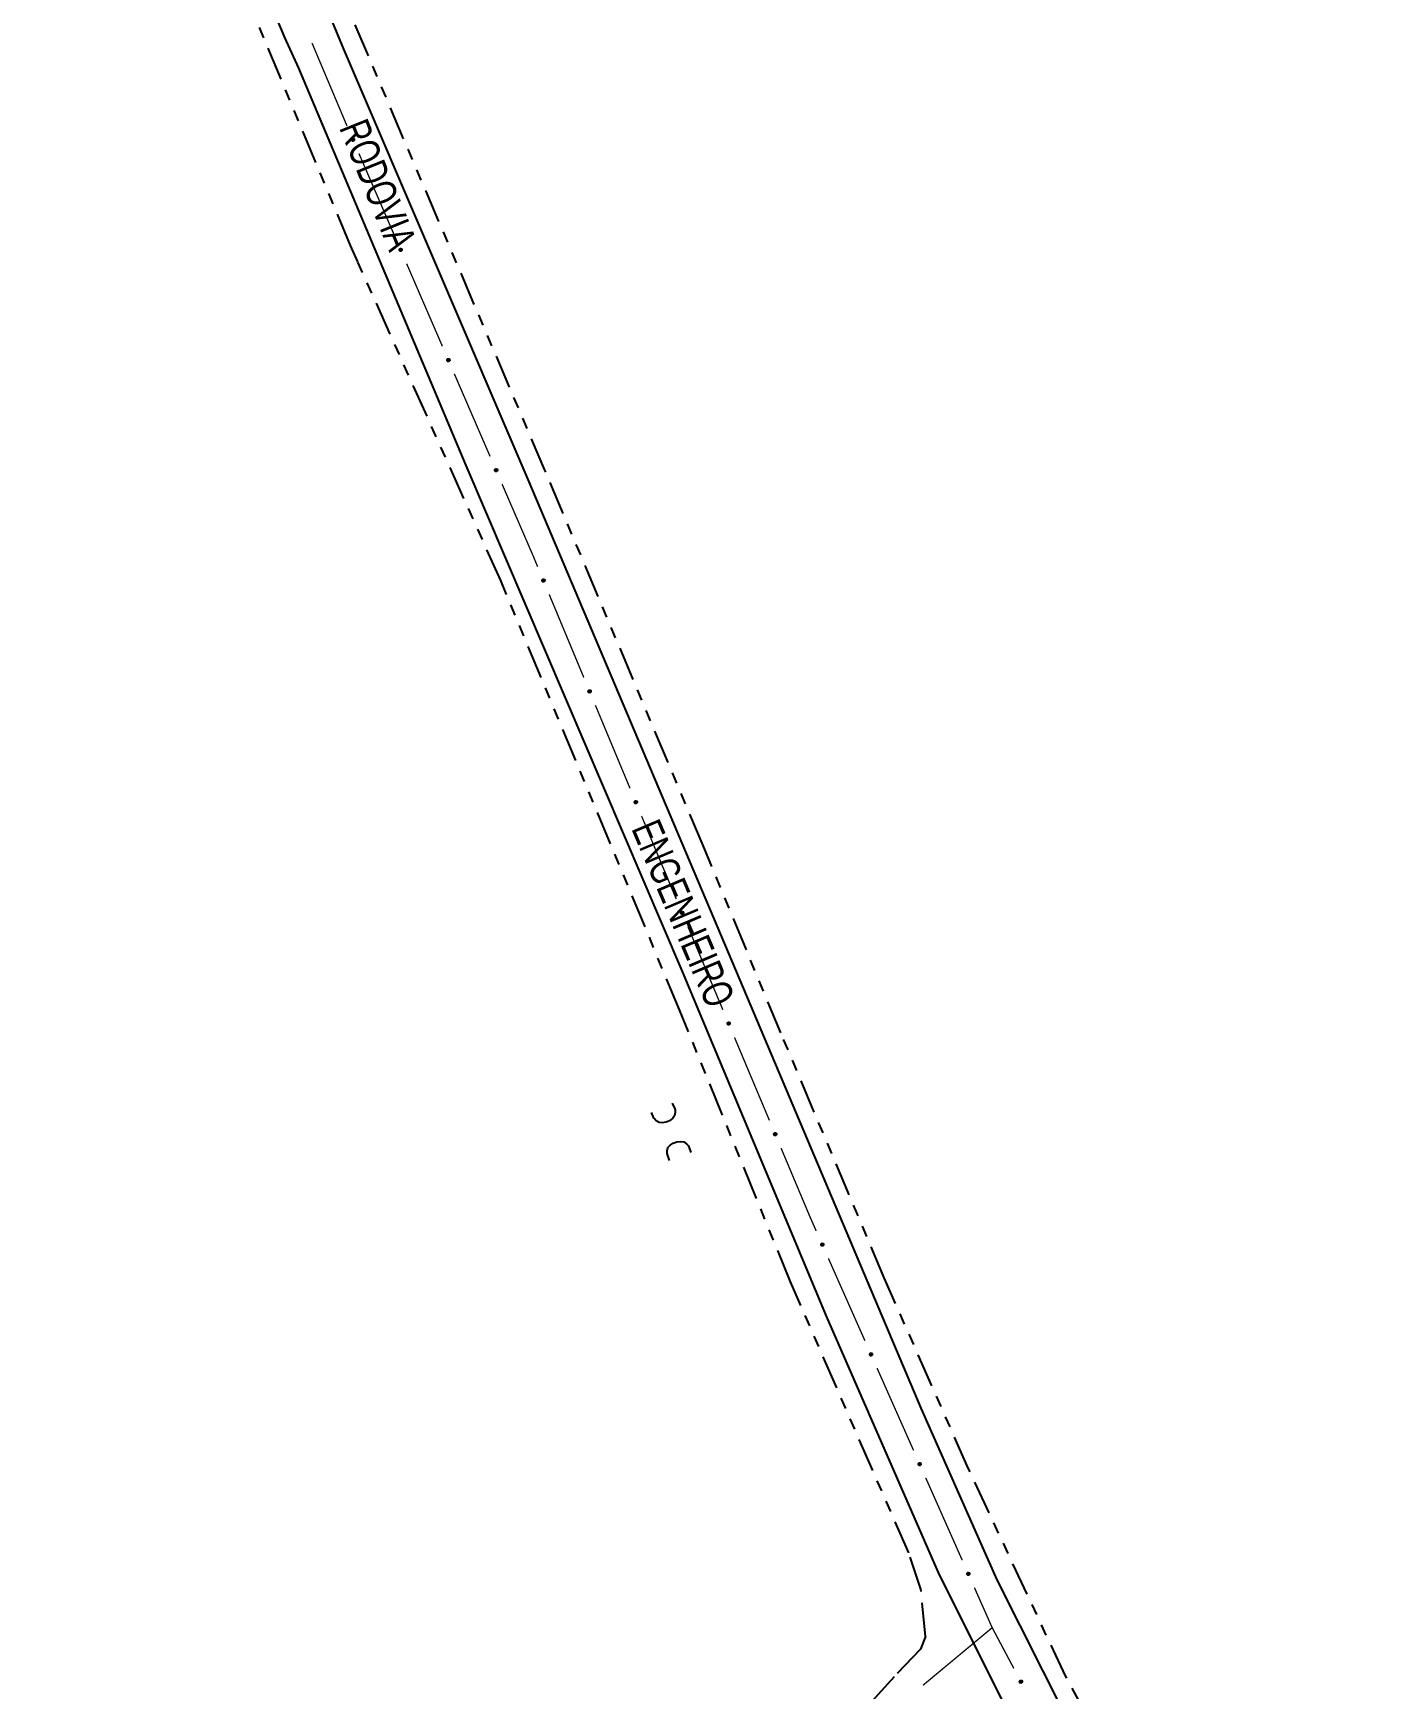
# Model space of a CAD drawing. Extents: x 208948 to 212966, y 4875285 to 4878160.
# Drawn here: x 211101.9 to 211282, y 4877614.4 to 4877835.1 of the extents above; entities that cross this region are included whole.
import ezdxf

# ---------------------------------------------------------------- set-up
doc = ezdxf.new("R2010")
doc.units = 0
doc.header["$LTSCALE"] = 1.5
doc.header["$MEASUREMENT"] = 0
doc.linetypes.add('TRACO_25', pattern=[8, 3, -1, 1, -1, 1, -1])
for name, color, linetype in [('SV-EIXO-ROD-ESTR', 7, 'CONTINUOUS'), ('SV-EIXO-RUA-N-PAV', 6, 'CONTINUOUS'), ('SV-FX-DOM-EST', 20, 'CONTINUOUS'), ('SV-PONTE-BUEIRO', 251, 'CONTINUOUS'), ('SV-ROD-ESTADUAIS', 20, 'CONTINUOUS'), ('SV-RUA-NAO-PAV', 7, 'CONTINUOUS'), ('SV-TXT-ROD-EST', 7, 'CONTINUOUS')]:
    doc.layers.add(name, color=color, linetype=linetype)
doc.styles.add('ARIAL', font='ARIAL.SHX')

# ---------------------------------------------------------------- blocks, each defined once
blk = doc.blocks.new('COD119', base_point=(211115.964101, 4877921.891517))
at = {"layer": 'SV-PONTE-BUEIRO'}
blk.add_lwpolyline([(211114.454101, 4877919.891517), (211114.454101, 4877920.72485), (211114.454101, 4877920.84985), (211114.579934, 4877921.183184), (211114.831601, 4877921.558184), (211115.209101, 4877921.766517), (211115.712434, 4877921.891517), (211116.215768, 4877921.891517), (211116.719101, 4877921.766517), (211117.096601, 4877921.558184), (211117.348268, 4877921.183184), (211117.474101, 4877920.84985), (211117.474101, 4877920.72485), (211117.474101, 4877919.891517)], dxfattribs=at)

msp = doc.modelspace()

# ---------------------------------------------------------------- linework, layer by layer
at = {"layer": 'SV-EIXO-ROD-ESTR', "const_width": 0.18}
for points in [[(211139.106803, 4877833.741682), (211143.3832, 4877823.606968)], [(211143.3832, 4877823.606968), (211143.749442, 4877822.739004)], [(211143.749442, 4877822.739004), (211143.772457, 4877822.685841)], [(211145.361548, 4877819.015039), (211150.128824, 4877808.002633)], [(211151.717915, 4877804.331831), (211156.485191, 4877793.319425)], [(211158.074283, 4877789.648623), (211162.841558, 4877778.636217)], [(211164.43065, 4877774.965415), (211168.403379, 4877765.78841)], [(211168.403379, 4877765.78841), (211168.486398, 4877765.596636)], [(211168.486398, 4877765.596636), (211169.175485, 4877763.943476)], [(211170.714459, 4877760.251382), (211175.331383, 4877749.1751)], [(211176.870357, 4877745.483006), (211181.487281, 4877734.406725)], [(211183.026256, 4877730.714631), (211185.719461, 4877724.253466)], [(211185.719461, 4877724.253466), (211186.049637, 4877723.461354)], [(211186.049637, 4877723.461354), (211187.655686, 4877719.643586)], [(211189.206738, 4877715.95655), (211193.859896, 4877704.895441)], [(211195.410949, 4877701.208405), (211200.064107, 4877690.147297)], [(211201.61516, 4877686.460261), (211205.492791, 4877677.24267)], [(211205.492791, 4877677.24267), (211205.509376, 4877677.203246)], [(211205.509376, 4877677.203246), (211206.30278, 4877675.41404)], [(211207.924263, 4877671.757431), (211212.788711, 4877660.787602)], [(211214.410194, 4877657.130993), (211219.274643, 4877646.161164)], [(211220.896126, 4877642.504554), (211225.760575, 4877631.534726)], [(211227.382058, 4877627.878116), (211229.408912, 4877623.307355)], [(211229.408912, 4877623.307355), (211229.751593, 4877622.534573)], [(211229.751593, 4877622.534573), (211232.642949, 4877617.101366)]]:
    msp.add_lwpolyline(points, dxfattribs=at)
at = {"layer": 'SV-EIXO-ROD-ESTR'}
for points in [[(211144.610943, 4877821.026028), (211144.65667, 4877821.008676), (211144.692422, 4877820.984412), (211144.716416, 4877820.955593), (211144.730978, 4877820.924597), (211144.742304, 4877820.891209), (211144.746297, 4877820.855027), (211144.741833, 4877820.813888), (211144.724748, 4877820.767896), (211144.697485, 4877820.732905), (211144.670489, 4877820.70787), (211144.639043, 4877820.690824), (211144.606424, 4877820.680365), (211144.568703, 4877820.67746), (211144.527057, 4877820.682391), (211144.481226, 4877820.70069), (211144.446339, 4877820.724717), (211144.423863, 4877820.753203), (211144.406926, 4877820.784925), (211144.395772, 4877820.81915), (211144.392057, 4877820.854689), (211144.397097, 4877820.896612), (211144.415757, 4877820.941608), (211144.439325, 4877820.976677), (211144.467487, 4877820.999547), (211144.499093, 4877821.015518), (211144.532443, 4877821.027286), (211144.568647, 4877821.032813), (211144.610943, 4877821.026028)], [(211150.96731, 4877806.34282), (211151.013037, 4877806.325468), (211151.048789, 4877806.301204), (211151.072783, 4877806.272385), (211151.087345, 4877806.241389), (211151.098671, 4877806.208001), (211151.102664, 4877806.171819), (211151.0982, 4877806.13068), (211151.081115, 4877806.084688), (211151.053852, 4877806.049697), (211151.026856, 4877806.024662), (211150.99541, 4877806.007616), (211150.962791, 4877805.997157), (211150.92507, 4877805.994252), (211150.883424, 4877805.999183), (211150.837593, 4877806.017482), (211150.802706, 4877806.041509), (211150.78023, 4877806.069995), (211150.763293, 4877806.101717), (211150.752139, 4877806.135942), (211150.748424, 4877806.171481), (211150.753464, 4877806.213404), (211150.772124, 4877806.2584), (211150.795692, 4877806.293469), (211150.823854, 4877806.316339), (211150.85546, 4877806.33231), (211150.88881, 4877806.344078), (211150.925014, 4877806.349605), (211150.96731, 4877806.34282)], [(211157.323677, 4877791.659612), (211157.369404, 4877791.64226), (211157.405156, 4877791.617996), (211157.42915, 4877791.589177), (211157.443712, 4877791.558181), (211157.455038, 4877791.524793), (211157.459031, 4877791.488611), (211157.454567, 4877791.447472), (211157.437482, 4877791.40148), (211157.410219, 4877791.366489), (211157.383224, 4877791.341454), (211157.351777, 4877791.324408), (211157.319158, 4877791.313949), (211157.281437, 4877791.311044), (211157.239791, 4877791.315975), (211157.19396, 4877791.334274), (211157.159073, 4877791.358301), (211157.136597, 4877791.386787), (211157.11966, 4877791.418509), (211157.108506, 4877791.452734), (211157.104791, 4877791.488273), (211157.109831, 4877791.530196), (211157.128491, 4877791.575192), (211157.152059, 4877791.610261), (211157.180221, 4877791.633131), (211157.211827, 4877791.649102), (211157.245177, 4877791.66087), (211157.281381, 4877791.666397), (211157.323677, 4877791.659612)], [(211163.680044, 4877776.976404), (211163.725771, 4877776.959052), (211163.761523, 4877776.934788), (211163.785517, 4877776.905969), (211163.800079, 4877776.874973), (211163.811405, 4877776.841585), (211163.815398, 4877776.805403), (211163.810934, 4877776.764264), (211163.79385, 4877776.718272), (211163.766587, 4877776.683281), (211163.739591, 4877776.658246), (211163.708144, 4877776.6412), (211163.675525, 4877776.630741), (211163.637805, 4877776.627836), (211163.596158, 4877776.632767), (211163.550327, 4877776.651066), (211163.51544, 4877776.675093), (211163.492964, 4877776.703579), (211163.476028, 4877776.735301), (211163.464873, 4877776.769526), (211163.461158, 4877776.805065), (211163.466198, 4877776.846988), (211163.484858, 4877776.891984), (211163.508426, 4877776.927053), (211163.536588, 4877776.949923), (211163.568194, 4877776.965894), (211163.601544, 4877776.977661), (211163.637748, 4877776.983189), (211163.680044, 4877776.976404)], [(211169.991299, 4877762.272402), (211170.036785, 4877762.254429), (211170.072203, 4877762.229681), (211170.095803, 4877762.200537), (211170.109942, 4877762.169346), (211170.120812, 4877762.135807), (211170.124312, 4877762.099574), (211170.119288, 4877762.0585), (211170.101579, 4877762.012744), (211170.073843, 4877761.978128), (211170.046508, 4877761.953463), (211170.014833, 4877761.936847), (211169.982074, 4877761.926832), (211169.944318, 4877761.924442), (211169.902742, 4877761.929939), (211169.857164, 4877761.94886), (211169.822608, 4877761.97336), (211169.800522, 4877762.002149), (211169.784019, 4877762.034099), (211169.773331, 4877762.068473), (211169.770101, 4877762.104059), (211169.775711, 4877762.145909), (211169.794982, 4877762.190647), (211169.819024, 4877762.225392), (211169.847495, 4877762.247877), (211169.879316, 4877762.263416), (211169.912823, 4877762.274728), (211169.949098, 4877762.279762), (211169.991299, 4877762.272402)], [(211176.147197, 4877747.504026), (211176.192683, 4877747.486054), (211176.228101, 4877747.461305), (211176.251701, 4877747.432162), (211176.26584, 4877747.400971), (211176.276711, 4877747.367431), (211176.28021, 4877747.331199), (211176.275187, 4877747.290124), (211176.257478, 4877747.244369), (211176.229741, 4877747.209753), (211176.202407, 4877747.185087), (211176.170731, 4877747.168471), (211176.137973, 4877747.158457), (211176.100216, 4877747.156066), (211176.058641, 4877747.161563), (211176.013063, 4877747.180484), (211175.978506, 4877747.204985), (211175.95642, 4877747.233773), (211175.939917, 4877747.265723), (211175.929229, 4877747.300097), (211175.925999, 4877747.335683), (211175.931609, 4877747.377533), (211175.95088, 4877747.422271), (211175.974923, 4877747.457016), (211176.003393, 4877747.479501), (211176.035214, 4877747.49504), (211176.068721, 4877747.506352), (211176.104997, 4877747.511387), (211176.147197, 4877747.504026)], [(211182.303095, 4877732.735651), (211182.348582, 4877732.717678), (211182.384, 4877732.69293), (211182.407599, 4877732.663786), (211182.421738, 4877732.632595), (211182.432609, 4877732.599056), (211182.436108, 4877732.562823), (211182.431085, 4877732.521749), (211182.413376, 4877732.475993), (211182.385639, 4877732.441377), (211182.358305, 4877732.416712), (211182.326629, 4877732.400096), (211182.293871, 4877732.390081), (211182.256114, 4877732.38769), (211182.214539, 4877732.393188), (211182.168961, 4877732.412108), (211182.134404, 4877732.436609), (211182.112318, 4877732.465397), (211182.095815, 4877732.497347), (211182.085127, 4877732.531721), (211182.081897, 4877732.567308), (211182.087507, 4877732.609158), (211182.106778, 4877732.653896), (211182.130821, 4877732.688641), (211182.159292, 4877732.711126), (211182.191113, 4877732.726665), (211182.224619, 4877732.737977), (211182.260895, 4877732.743011), (211182.303095, 4877732.735651)], [(211188.476966, 4877717.975192), (211188.522511, 4877717.957368), (211188.55801, 4877717.932736), (211188.581704, 4877717.90367), (211188.595945, 4877717.872525), (211188.606926, 4877717.839022), (211188.610544, 4877717.802801), (211188.605655, 4877717.76171), (211188.588096, 4877717.715897), (211188.560473, 4877717.68119), (211188.533219, 4877717.656435), (211188.501598, 4877717.639716), (211188.468873, 4877717.629594), (211188.431124, 4877717.62708), (211188.389531, 4877717.632441), (211188.343891, 4877717.651212), (211188.309255, 4877717.675599), (211188.287074, 4877717.704315), (211188.270467, 4877717.736211), (211188.259667, 4877717.77055), (211188.25632, 4877717.806126), (211188.261793, 4877717.847994), (211188.280917, 4877717.892795), (211188.304846, 4877717.927618), (211188.333243, 4877717.950196), (211188.365013, 4877717.965839), (211188.398483, 4877717.977261), (211188.434742, 4877717.982414), (211188.476966, 4877717.975192)], [(211194.681176, 4877703.227047), (211194.726721, 4877703.209223), (211194.76222, 4877703.184591), (211194.785915, 4877703.155525), (211194.800156, 4877703.12438), (211194.811136, 4877703.090877), (211194.814755, 4877703.054656), (211194.809866, 4877703.013565), (211194.792306, 4877702.967752), (211194.764683, 4877702.933045), (211194.73743, 4877702.90829), (211194.705809, 4877702.891571), (211194.673083, 4877702.881449), (211194.635335, 4877702.878935), (211194.593742, 4877702.884296), (211194.548102, 4877702.903067), (211194.513465, 4877702.927455), (211194.491285, 4877702.956171), (211194.474678, 4877702.988067), (211194.463877, 4877703.022405), (211194.46053, 4877703.057981), (211194.466004, 4877703.099849), (211194.485128, 4877703.14465), (211194.509057, 4877703.179473), (211194.537454, 4877703.202051), (211194.569224, 4877703.217694), (211194.602693, 4877703.229116), (211194.638952, 4877703.234269), (211194.681176, 4877703.227047)], [(211200.885387, 4877688.478903), (211200.930932, 4877688.461079), (211200.966431, 4877688.436447), (211200.990125, 4877688.40738), (211201.004366, 4877688.376236), (211201.015347, 4877688.342732), (211201.018965, 4877688.306511), (211201.014076, 4877688.265421), (211200.996517, 4877688.219607), (211200.968894, 4877688.1849), (211200.94164, 4877688.160146), (211200.91002, 4877688.143426), (211200.877294, 4877688.133305), (211200.839545, 4877688.13079), (211200.797952, 4877688.136151), (211200.752313, 4877688.154923), (211200.717676, 4877688.17931), (211200.695496, 4877688.208026), (211200.678888, 4877688.239922), (211200.668088, 4877688.274261), (211200.664741, 4877688.309836), (211200.670214, 4877688.351705), (211200.689339, 4877688.396505), (211200.713267, 4877688.431329), (211200.741664, 4877688.453907), (211200.773434, 4877688.46955), (211200.806904, 4877688.480972), (211200.843163, 4877688.486125), (211200.885387, 4877688.478903)], [(211207.155908, 4877673.761705), (211207.201786, 4877673.744757), (211207.237751, 4877673.720811), (211207.261999, 4877673.692204), (211207.276834, 4877673.661339), (211207.288455, 4877673.628052), (211207.292768, 4877673.591907), (211207.288668, 4877673.55073), (211207.27199, 4877673.504588), (211207.245038, 4877673.469358), (211207.218264, 4877673.444085), (211207.18697, 4877673.426762), (211207.154444, 4877673.416015), (211207.116751, 4877673.412777), (211207.075063, 4877673.41734), (211207.029071, 4877673.435232), (211206.993974, 4877673.458951), (211206.971246, 4877673.487236), (211206.95403, 4877673.518807), (211206.942573, 4877673.552933), (211206.938545, 4877673.588438), (211206.943214, 4877673.630403), (211206.961476, 4877673.675562), (211206.984732, 4877673.710838), (211207.012691, 4877673.733957), (211207.044155, 4877673.750206), (211207.077399, 4877673.762268), (211207.113553, 4877673.768116), (211207.155908, 4877673.761705)], [(211213.641839, 4877659.135267), (211213.687718, 4877659.118319), (211213.723683, 4877659.094373), (211213.74793, 4877659.065766), (211213.762766, 4877659.034901), (211213.774387, 4877659.001614), (211213.778699, 4877658.965469), (211213.774599, 4877658.924292), (211213.757922, 4877658.87815), (211213.73097, 4877658.84292), (211213.704196, 4877658.817647), (211213.672902, 4877658.800324), (211213.640376, 4877658.789577), (211213.602683, 4877658.786339), (211213.560994, 4877658.790902), (211213.515003, 4877658.808794), (211213.479905, 4877658.832513), (211213.457178, 4877658.860798), (211213.439962, 4877658.892369), (211213.428505, 4877658.926495), (211213.424477, 4877658.962), (211213.429146, 4877659.003965), (211213.447407, 4877659.049124), (211213.470664, 4877659.0844), (211213.498623, 4877659.107519), (211213.530087, 4877659.123768), (211213.563331, 4877659.13583), (211213.599484, 4877659.141678), (211213.641839, 4877659.135267)], [(211220.127771, 4877644.508829), (211220.17365, 4877644.491881), (211220.209614, 4877644.467935), (211220.233862, 4877644.439328), (211220.248698, 4877644.408463), (211220.260319, 4877644.375176), (211220.264631, 4877644.339031), (211220.260531, 4877644.297854), (211220.243854, 4877644.251712), (211220.216901, 4877644.216482), (211220.190128, 4877644.191209), (211220.158833, 4877644.173886), (211220.126308, 4877644.163139), (211220.088615, 4877644.159901), (211220.046926, 4877644.164464), (211220.000935, 4877644.182356), (211219.965837, 4877644.206075), (211219.94311, 4877644.23436), (211219.925894, 4877644.265931), (211219.914437, 4877644.300057), (211219.910408, 4877644.335562), (211219.915078, 4877644.377527), (211219.933339, 4877644.422686), (211219.956596, 4877644.457962), (211219.984554, 4877644.481081), (211220.016018, 4877644.49733), (211220.049263, 4877644.509392), (211220.085416, 4877644.515239), (211220.127771, 4877644.508829)], [(211226.613703, 4877629.882391), (211226.659581, 4877629.865443), (211226.695546, 4877629.841497), (211226.719794, 4877629.81289), (211226.73463, 4877629.782025), (211226.746251, 4877629.748738), (211226.750563, 4877629.712593), (211226.746463, 4877629.671416), (211226.729786, 4877629.625274), (211226.702833, 4877629.590044), (211226.67606, 4877629.564771), (211226.644765, 4877629.547448), (211226.61224, 4877629.536701), (211226.574546, 4877629.533463), (211226.532858, 4877629.538025), (211226.486867, 4877629.555918), (211226.451769, 4877629.579637), (211226.429042, 4877629.607922), (211226.411826, 4877629.639493), (211226.400369, 4877629.673619), (211226.39634, 4877629.709123), (211226.401009, 4877629.751089), (211226.419271, 4877629.796248), (211226.442528, 4877629.831524), (211226.470486, 4877629.854643), (211226.50195, 4877629.870892), (211226.535195, 4877629.882954), (211226.571348, 4877629.888801), (211226.613703, 4877629.882391)], [(211233.612195, 4877615.514356), (211233.659169, 4877615.500737), (211233.696757, 4877615.479427), (211233.72299, 4877615.45263), (211233.739998, 4877615.422906), (211233.753973, 4877615.390537), (211233.760862, 4877615.354793), (211233.759721, 4877615.313428), (211233.74639, 4877615.266211), (211233.722029, 4877615.229142), (211233.697134, 4877615.202017), (211233.66716, 4877615.182497), (211233.635488, 4877615.169449), (211233.598123, 4877615.16352), (211233.556215, 4877615.165086), (211233.50906, 4877615.17964), (211233.472354, 4877615.200784), (211233.44766, 4877615.22737), (211233.428228, 4877615.257628), (211233.414357, 4877615.290845), (211233.407797, 4877615.32597), (211233.409449, 4877615.368162), (211233.42443, 4877615.414513), (211233.445101, 4877615.451364), (211233.471333, 4877615.476425), (211233.501553, 4877615.494886), (211233.533848, 4877615.509297), (211233.56949, 4877615.517718), (211233.612195, 4877615.514356)]]:
    msp.add_lwpolyline(points, close=True, dxfattribs=at)
for points in [[(211144.392057, 4877820.854689), (211144.481226, 4877820.70069)], [(211144.395772, 4877820.81915), (211144.446339, 4877820.724717)], [(211144.396222, 4877820.83319), (211144.460784, 4877820.718397)], [(211144.397097, 4877820.896612), (211144.527057, 4877820.682391)], [(211144.398948, 4877820.871542), (211144.500633, 4877820.698475)], [(211144.409356, 4877820.916194), (211144.546201, 4877820.682516)], [(211144.415757, 4877820.941608), (211144.568703, 4877820.67746)], [(211144.427484, 4877820.956753), (211144.584722, 4877820.682836)], [(211144.439325, 4877820.976677), (211144.606424, 4877820.680365)], [(211144.454079, 4877820.984622), (211144.621074, 4877820.688165)], [(211144.467487, 4877820.999547), (211144.639043, 4877820.690824)], [(211144.483926, 4877821.004977), (211144.65167, 4877820.699923)], [(211144.499093, 4877821.015518), (211144.670489, 4877820.70787)], [(211144.518278, 4877821.018361), (211144.683647, 4877820.725661)], [(211144.532443, 4877821.027286), (211144.697485, 4877820.732905)], [(211144.552294, 4877821.025652), (211144.7097, 4877820.754782)], [(211144.568647, 4877821.032813), (211144.724748, 4877820.767896)], [(211144.588479, 4877821.027935), (211144.730164, 4877820.793379)], [(211144.610943, 4877821.026028), (211144.741833, 4877820.813888)], [(211144.635467, 4877821.015564), (211144.74074, 4877820.841077)], [(211144.65667, 4877821.008676), (211144.746297, 4877820.855027)], [(211144.67711, 4877820.994932), (211144.739878, 4877820.88085)], [(211144.692422, 4877820.984412), (211144.742304, 4877820.891209)], [(211150.748424, 4877806.171481), (211150.837593, 4877806.017482)], [(211150.752139, 4877806.135942), (211150.802706, 4877806.041509)], [(211150.752589, 4877806.149982), (211150.817151, 4877806.035189)], [(211150.753464, 4877806.213404), (211150.883424, 4877805.999183)], [(211150.755315, 4877806.188334), (211150.857, 4877806.015267)], [(211150.765724, 4877806.232986), (211150.902568, 4877805.999308)], [(211150.772124, 4877806.2584), (211150.92507, 4877805.994252)], [(211150.783851, 4877806.273545), (211150.941089, 4877805.999628)], [(211150.795692, 4877806.293469), (211150.962791, 4877805.997157)], [(211150.810446, 4877806.301414), (211150.977441, 4877806.004957)], [(211150.823854, 4877806.316339), (211150.99541, 4877806.007616)], [(211150.840293, 4877806.321769), (211151.008037, 4877806.016715)], [(211150.85546, 4877806.33231), (211151.026856, 4877806.024662)], [(211150.874645, 4877806.335153), (211151.040015, 4877806.042453)], [(211150.88881, 4877806.344078), (211151.053852, 4877806.049697)], [(211150.908661, 4877806.342444), (211151.066067, 4877806.071574)], [(211150.925014, 4877806.349605), (211151.081115, 4877806.084688)], [(211150.944846, 4877806.344727), (211151.086531, 4877806.110171)], [(211150.96731, 4877806.34282), (211151.0982, 4877806.13068)], [(211150.991834, 4877806.332356), (211151.097107, 4877806.157869)], [(211151.013037, 4877806.325468), (211151.102664, 4877806.171819)], [(211151.033477, 4877806.311724), (211151.096245, 4877806.197642)], [(211151.048789, 4877806.301204), (211151.098671, 4877806.208001)], [(211157.104791, 4877791.488273), (211157.19396, 4877791.334274)], [(211157.108506, 4877791.452734), (211157.159073, 4877791.358301)], [(211157.108956, 4877791.466774), (211157.173518, 4877791.351981)], [(211157.109831, 4877791.530196), (211157.239791, 4877791.315975)], [(211157.111683, 4877791.505126), (211157.213367, 4877791.332059)], [(211157.122091, 4877791.549778), (211157.258935, 4877791.3161)], [(211157.128491, 4877791.575192), (211157.281437, 4877791.311044)], [(211157.140218, 4877791.590337), (211157.297456, 4877791.31642)], [(211157.152059, 4877791.610261), (211157.319158, 4877791.313949)], [(211157.166813, 4877791.618206), (211157.333808, 4877791.321749)], [(211157.180221, 4877791.633131), (211157.351777, 4877791.324408)], [(211157.19666, 4877791.638561), (211157.364404, 4877791.333507)], [(211157.211827, 4877791.649102), (211157.383224, 4877791.341454)], [(211157.231012, 4877791.651945), (211157.396382, 4877791.359245)], [(211157.245177, 4877791.66087), (211157.410219, 4877791.366489)], [(211157.265028, 4877791.659236), (211157.422434, 4877791.388366)], [(211157.281381, 4877791.666397), (211157.437482, 4877791.40148)], [(211157.301213, 4877791.661519), (211157.442898, 4877791.426963)], [(211157.323677, 4877791.659612), (211157.454567, 4877791.447472)], [(211157.348201, 4877791.649148), (211157.453474, 4877791.474661)], [(211157.369404, 4877791.64226), (211157.459031, 4877791.488611)], [(211157.389844, 4877791.628516), (211157.452612, 4877791.514434)], [(211157.405156, 4877791.617996), (211157.455038, 4877791.524793)], [(211163.461158, 4877776.805065), (211163.550327, 4877776.651066)], [(211163.464873, 4877776.769526), (211163.51544, 4877776.675093)], [(211163.465323, 4877776.783566), (211163.529886, 4877776.668773)], [(211163.466198, 4877776.846988), (211163.596158, 4877776.632767)], [(211163.46805, 4877776.821918), (211163.569734, 4877776.648851)], [(211163.478458, 4877776.86657), (211163.615302, 4877776.632892)], [(211163.484858, 4877776.891984), (211163.637805, 4877776.627836)], [(211163.496585, 4877776.907129), (211163.653823, 4877776.633212)], [(211163.508426, 4877776.927053), (211163.675525, 4877776.630741)], [(211163.52318, 4877776.934998), (211163.690176, 4877776.638541)], [(211163.536588, 4877776.949923), (211163.708144, 4877776.6412)], [(211163.553027, 4877776.955353), (211163.720771, 4877776.650299)], [(211163.568194, 4877776.965894), (211163.739591, 4877776.658246)], [(211163.587379, 4877776.968737), (211163.752749, 4877776.676037)], [(211163.601544, 4877776.977661), (211163.766587, 4877776.683281)], [(211163.621395, 4877776.976028), (211163.778801, 4877776.705158)], [(211163.637748, 4877776.983189), (211163.79385, 4877776.718272)], [(211163.65758, 4877776.978311), (211163.799265, 4877776.743755)], [(211163.680044, 4877776.976404), (211163.810934, 4877776.764264)], [(211163.704568, 4877776.96594), (211163.809841, 4877776.791453)], [(211163.725771, 4877776.959052), (211163.815398, 4877776.805403)], [(211163.746211, 4877776.945308), (211163.80898, 4877776.831226)], [(211163.761523, 4877776.934788), (211163.811405, 4877776.841585)], [(211169.864007, 4877762.253082), (211170.027582, 4877761.945773)], [(211169.879316, 4877762.263416), (211170.046508, 4877761.953463)], [(211169.898538, 4877762.265997), (211170.059908, 4877761.971073)], [(211169.912823, 4877762.274728), (211170.073843, 4877761.978128)], [(211169.93265, 4877762.272825), (211170.086354, 4877761.999837)], [(211169.949098, 4877762.279762), (211170.101579, 4877762.012744)], [(211169.968862, 4877762.274614), (211170.107342, 4877762.038151)], [(211169.991299, 4877762.272402), (211170.119288, 4877762.0585)], [(211170.015678, 4877762.261605), (211170.118566, 4877762.085701)], [(211170.036785, 4877762.254429), (211170.124312, 4877762.099574)], [(211169.770101, 4877762.104059), (211169.857164, 4877761.94886)], [(211169.773331, 4877762.068473), (211169.822608, 4877761.97336)], [(211169.773972, 4877762.082504), (211169.836966, 4877761.966844)], [(211169.775711, 4877762.145909), (211169.902742, 4877761.929939)], [(211169.777221, 4877762.120816), (211169.87654, 4877761.946381)], [(211169.788236, 4877762.165322), (211169.921887, 4877761.929803)], [(211169.794982, 4877762.190647), (211169.944318, 4877761.924442)], [(211169.806913, 4877762.205631), (211169.960408, 4877761.929599)], [(211169.819024, 4877762.225392), (211169.982074, 4877761.926832)], [(211169.833885, 4877762.233135), (211169.99683, 4877761.934432)], [(211169.847495, 4877762.247877), (211170.014833, 4877761.936847)], [(211170.057036, 4877762.240408), (211170.118246, 4877762.125482)], [(211170.072203, 4877762.229681), (211170.120812, 4877762.135807)], [(211175.925999, 4877747.335683), (211176.013063, 4877747.180484)], [(211175.929229, 4877747.300097), (211175.978506, 4877747.204985)], [(211175.92987, 4877747.314129), (211175.992864, 4877747.198468)], [(211175.931609, 4877747.377533), (211176.058641, 4877747.161563)], [(211175.933119, 4877747.352441), (211176.032438, 4877747.178006)], [(211175.944134, 4877747.396947), (211176.077785, 4877747.161428)], [(211175.95088, 4877747.422271), (211176.100216, 4877747.156066)], [(211175.962812, 4877747.437255), (211176.116306, 4877747.161223)], [(211175.974923, 4877747.457016), (211176.137973, 4877747.158457)], [(211175.989783, 4877747.464759), (211176.152728, 4877747.166057)], [(211176.003393, 4877747.479501), (211176.170731, 4877747.168471)], [(211176.019905, 4877747.484707), (211176.183481, 4877747.177397)], [(211176.035214, 4877747.49504), (211176.202407, 4877747.185087)], [(211176.054436, 4877747.497622), (211176.215806, 4877747.202698)], [(211176.068721, 4877747.506352), (211176.229741, 4877747.209753)], [(211176.088548, 4877747.504449), (211176.242252, 4877747.231461)], [(211176.104997, 4877747.511387), (211176.257478, 4877747.244369)], [(211176.12476, 4877747.506239), (211176.26324, 4877747.269776)], [(211176.147197, 4877747.504026), (211176.275187, 4877747.290124)], [(211176.171576, 4877747.49323), (211176.274464, 4877747.317326)], [(211176.192683, 4877747.486054), (211176.28021, 4877747.331199)], [(211176.212934, 4877747.472033), (211176.274144, 4877747.357107)], [(211176.228101, 4877747.461305), (211176.276711, 4877747.367431)], [(211182.081897, 4877732.567308), (211182.168961, 4877732.412108)], [(211182.085127, 4877732.531721), (211182.134404, 4877732.436609)], [(211182.085769, 4877732.545753), (211182.148763, 4877732.430092)], [(211182.087507, 4877732.609158), (211182.214539, 4877732.393188)], [(211182.089017, 4877732.584065), (211182.188337, 4877732.40963)], [(211182.100032, 4877732.628571), (211182.233683, 4877732.393052)], [(211182.106778, 4877732.653896), (211182.256114, 4877732.38769)], [(211182.11871, 4877732.66888), (211182.272205, 4877732.392848)], [(211182.130821, 4877732.688641), (211182.293871, 4877732.390081)], [(211182.145682, 4877732.696384), (211182.308626, 4877732.397681)], [(211182.159292, 4877732.711126), (211182.326629, 4877732.400096)], [(211182.175803, 4877732.716331), (211182.339379, 4877732.409021)], [(211182.191113, 4877732.726665), (211182.358305, 4877732.416712)], [(211182.210334, 4877732.729246), (211182.371704, 4877732.434322)], [(211182.224619, 4877732.737977), (211182.385639, 4877732.441377)], [(211182.244447, 4877732.736074), (211182.398151, 4877732.463086)], [(211182.260895, 4877732.743011), (211182.413376, 4877732.475993)], [(211182.280659, 4877732.737863), (211182.419138, 4877732.5014)], [(211182.303095, 4877732.735651), (211182.431085, 4877732.521749)], [(211182.327474, 4877732.724854), (211182.430362, 4877732.54895)], [(211182.348582, 4877732.717678), (211182.436108, 4877732.562823)], [(211182.368833, 4877732.703657), (211182.430042, 4877732.588731)], [(211182.384, 4877732.69293), (211182.432609, 4877732.599056)], [(211188.25632, 4877717.806126), (211188.343891, 4877717.651212)], [(211188.259667, 4877717.77055), (211188.309255, 4877717.675599)], [(211188.260262, 4877717.784584), (211188.323634, 4877717.66913)], [(211188.261793, 4877717.847994), (211188.389531, 4877717.632441)], [(211188.263385, 4877717.822906), (211188.363275, 4877717.648797)], [(211188.274254, 4877717.867448), (211188.408676, 4877717.632368)], [(211188.280917, 4877717.892795), (211188.431124, 4877717.62708)], [(211188.2928, 4877717.907818), (211188.447198, 4877717.632289)], [(211188.304846, 4877717.927618), (211188.468873, 4877717.629594)], [(211188.319682, 4877717.93541), (211188.483603, 4877717.637242)], [(211188.333243, 4877717.950196), (211188.501598, 4877717.639716)], [(211188.349738, 4877717.955456), (211188.514318, 4877717.648683)], [(211188.365013, 4877717.965839), (211188.533219, 4877717.656435)], [(211188.384227, 4877717.968484), (211188.546561, 4877717.674089)], [(211188.398483, 4877717.977261), (211188.560473, 4877717.68119)], [(211188.418316, 4877717.975423), (211188.572913, 4877717.702939)], [(211188.434742, 4877717.982414), (211188.588096, 4877717.715897)], [(211188.454522, 4877717.977331), (211188.593775, 4877717.741322)], [(211188.476966, 4877717.975192), (211188.605655, 4877717.76171)], [(211188.50138, 4877717.964475), (211188.604844, 4877717.788909)], [(211188.522511, 4877717.957368), (211188.610544, 4877717.802801)], [(211188.542808, 4877717.943414), (211188.604393, 4877717.828688)], [(211188.55801, 4877717.932736), (211188.606926, 4877717.839022)], [(211194.46053, 4877703.057981), (211194.548102, 4877702.903067)], [(211194.463877, 4877703.022405), (211194.513465, 4877702.927455)], [(211194.464473, 4877703.036439), (211194.527845, 4877702.920985)], [(211194.466004, 4877703.099849), (211194.593742, 4877702.884296)], [(211194.467596, 4877703.074762), (211194.567486, 4877702.900653)], [(211194.478465, 4877703.119303), (211194.612886, 4877702.884223)], [(211194.485128, 4877703.14465), (211194.635335, 4877702.878935)], [(211194.497011, 4877703.159673), (211194.651408, 4877702.884145)], [(211194.509057, 4877703.179473), (211194.673083, 4877702.881449)], [(211194.523892, 4877703.187265), (211194.687814, 4877702.889097)], [(211194.537454, 4877703.202051), (211194.705809, 4877702.891571)], [(211194.553948, 4877703.207311), (211194.718529, 4877702.900538)], [(211194.569224, 4877703.217694), (211194.73743, 4877702.90829)], [(211194.588437, 4877703.220339), (211194.750771, 4877702.925945)], [(211194.602693, 4877703.229116), (211194.764683, 4877702.933045)], [(211194.622527, 4877703.227278), (211194.777124, 4877702.954795)], [(211194.638952, 4877703.234269), (211194.792306, 4877702.967752)], [(211194.658733, 4877703.229186), (211194.797985, 4877702.993178)], [(211194.681176, 4877703.227047), (211194.809866, 4877703.013565)], [(211194.70559, 4877703.21633), (211194.809054, 4877703.040764)], [(211194.726721, 4877703.209223), (211194.814755, 4877703.054656)], [(211194.747018, 4877703.195269), (211194.808604, 4877703.080544)], [(211194.76222, 4877703.184591), (211194.811136, 4877703.090877)], [(211200.664741, 4877688.309836), (211200.752313, 4877688.154923)], [(211200.668088, 4877688.274261), (211200.717676, 4877688.17931)], [(211200.668683, 4877688.288295), (211200.732055, 4877688.172841)], [(211200.670214, 4877688.351705), (211200.797952, 4877688.136151)], [(211200.671806, 4877688.326617), (211200.771696, 4877688.152508)], [(211200.682675, 4877688.371159), (211200.817097, 4877688.136079)], [(211200.689339, 4877688.396505), (211200.839545, 4877688.13079)], [(211200.701221, 4877688.411528), (211200.855619, 4877688.136)], [(211200.713267, 4877688.431329), (211200.877294, 4877688.133305)], [(211200.728103, 4877688.43912), (211200.892024, 4877688.140953)], [(211200.741664, 4877688.453907), (211200.91002, 4877688.143426)], [(211200.758159, 4877688.459166), (211200.92274, 4877688.152394)], [(211200.773434, 4877688.46955), (211200.94164, 4877688.160146)], [(211200.792648, 4877688.472194), (211200.954982, 4877688.1778)], [(211200.806904, 4877688.480972), (211200.968894, 4877688.1849)], [(211200.826737, 4877688.479133), (211200.981334, 4877688.20665)], [(211200.843163, 4877688.486125), (211200.996517, 4877688.219607)], [(211200.862943, 4877688.481041), (211201.002196, 4877688.245033)], [(211200.885387, 4877688.478903), (211201.014076, 4877688.265421)], [(211200.909801, 4877688.468186), (211201.013265, 4877688.292619)], [(211200.930932, 4877688.461079), (211201.018965, 4877688.306511)], [(211200.951229, 4877688.447124), (211201.012814, 4877688.332399)], [(211200.966431, 4877688.436447), (211201.015347, 4877688.342732)], [(211206.938545, 4877673.588438), (211207.029071, 4877673.435232)], [(211206.942573, 4877673.552933), (211206.993974, 4877673.458951)], [(211206.942899, 4877673.566975), (211207.008474, 4877673.452758)], [(211206.943214, 4877673.630403), (211207.075063, 4877673.41734)], [(211206.945287, 4877673.605351), (211207.048498, 4877673.433189)], [(211206.9553, 4877673.650093), (211207.094205, 4877673.417634)], [(211206.961476, 4877673.675562), (211207.116751, 4877673.412777)], [(211206.973068, 4877673.69081), (211207.132721, 4877673.418294)], [(211206.984732, 4877673.710838), (211207.154444, 4877673.416015)], [(211206.999415, 4877673.718913), (211207.169025, 4877673.423944)], [(211207.012691, 4877673.733957), (211207.18697, 4877673.426762)], [(211207.029082, 4877673.739532), (211207.199516, 4877673.435972)], [(211207.044155, 4877673.750206), (211207.218264, 4877673.444085)], [(211207.063314, 4877673.753219), (211207.231265, 4877673.461992)], [(211207.077399, 4877673.762268), (211207.245038, 4877673.469358)], [(211207.097264, 4877673.760811), (211207.257059, 4877673.491342)], [(211207.113553, 4877673.768116), (211207.27199, 4877673.504588)], [(211207.133427, 4877673.763413), (211207.277181, 4877673.530118)], [(211207.155908, 4877673.761705), (211207.288668, 4877673.55073)], [(211207.180523, 4877673.751458), (211207.287335, 4877673.577908)], [(211207.201786, 4877673.744757), (211207.292768, 4877673.591907)], [(211207.222347, 4877673.731195), (211207.286121, 4877673.617672)], [(211207.237751, 4877673.720811), (211207.288455, 4877673.628052)], [(211213.424477, 4877658.962), (211213.515003, 4877658.808794)], [(211213.428505, 4877658.926495), (211213.479905, 4877658.832513)], [(211213.428831, 4877658.940537), (211213.494406, 4877658.82632)], [(211213.429146, 4877659.003965), (211213.560994, 4877658.790902)], [(211213.431219, 4877658.978913), (211213.53443, 4877658.806751)], [(211213.441232, 4877659.023655), (211213.580137, 4877658.791196)], [(211213.447407, 4877659.049124), (211213.602683, 4877658.786339)], [(211213.459, 4877659.064372), (211213.618653, 4877658.791856)], [(211213.470664, 4877659.0844), (211213.640376, 4877658.789577)], [(211213.485347, 4877659.092475), (211213.654957, 4877658.797506)], [(211213.498623, 4877659.107519), (211213.672902, 4877658.800324)], [(211213.515013, 4877659.113094), (211213.685447, 4877658.809534)], [(211213.530087, 4877659.123768), (211213.704196, 4877658.817647)], [(211213.549246, 4877659.126781), (211213.717196, 4877658.835554)], [(211213.563331, 4877659.13583), (211213.73097, 4877658.84292)], [(211213.583196, 4877659.134372), (211213.742991, 4877658.864904)], [(211213.599484, 4877659.141678), (211213.757922, 4877658.87815)], [(211213.619359, 4877659.136974), (211213.763112, 4877658.90368)], [(211213.641839, 4877659.135267), (211213.774599, 4877658.924292)], [(211213.666454, 4877659.12502), (211213.773266, 4877658.95147)], [(211213.687718, 4877659.118319), (211213.778699, 4877658.965469)], [(211213.708278, 4877659.104757), (211213.772053, 4877658.991234)], [(211213.723683, 4877659.094373), (211213.774387, 4877659.001614)], [(211219.910408, 4877644.335562), (211220.000935, 4877644.182356)], [(211219.914437, 4877644.300057), (211219.965837, 4877644.206075)], [(211219.914763, 4877644.314099), (211219.980338, 4877644.199882)], [(211219.915078, 4877644.377527), (211220.046926, 4877644.164464)], [(211219.91715, 4877644.352475), (211220.020361, 4877644.180313)], [(211219.927163, 4877644.397217), (211220.066069, 4877644.164758)], [(211219.933339, 4877644.422686), (211220.088615, 4877644.159901)], [(211219.944931, 4877644.437934), (211220.104585, 4877644.165418)], [(211219.956596, 4877644.457962), (211220.126308, 4877644.163139)], [(211219.971279, 4877644.466037), (211220.140889, 4877644.171068)], [(211219.984554, 4877644.481081), (211220.158833, 4877644.173886)], [(211220.000945, 4877644.486656), (211220.171379, 4877644.183096)], [(211220.016018, 4877644.49733), (211220.190128, 4877644.191209)], [(211220.035178, 4877644.500343), (211220.203128, 4877644.209116)], [(211220.049263, 4877644.509392), (211220.216901, 4877644.216482)], [(211220.069128, 4877644.507934), (211220.228922, 4877644.238466)], [(211220.085416, 4877644.515239), (211220.243854, 4877644.251712)], [(211220.105291, 4877644.510536), (211220.249044, 4877644.277242)], [(211220.127771, 4877644.508829), (211220.260531, 4877644.297854)], [(211220.152386, 4877644.498582), (211220.259198, 4877644.325032)], [(211220.17365, 4877644.491881), (211220.264631, 4877644.339031)], [(211220.19421, 4877644.478319), (211220.257985, 4877644.364796)], [(211220.209614, 4877644.467935), (211220.260319, 4877644.375176)], [(211226.457211, 4877629.839599), (211226.626821, 4877629.54463)], [(211226.470486, 4877629.854643), (211226.644765, 4877629.547448)], [(211226.486877, 4877629.860218), (211226.657311, 4877629.556658)], [(211226.50195, 4877629.870892), (211226.67606, 4877629.564771)], [(211226.521109, 4877629.873905), (211226.68906, 4877629.582678)], [(211226.535195, 4877629.882954), (211226.702833, 4877629.590044)], [(211226.55506, 4877629.881496), (211226.714854, 4877629.612028)], [(211226.571348, 4877629.888801), (211226.729786, 4877629.625274)], [(211226.591222, 4877629.884098), (211226.734976, 4877629.650804)], [(211226.613703, 4877629.882391), (211226.746463, 4877629.671416)], [(211226.638318, 4877629.872144), (211226.74513, 4877629.698594)], [(211226.659581, 4877629.865443), (211226.750563, 4877629.712593)], [(211226.680142, 4877629.851881), (211226.743916, 4877629.738358)], [(211226.695546, 4877629.841497), (211226.746251, 4877629.748738)], [(211226.39634, 4877629.709123), (211226.486867, 4877629.555918)], [(211226.400369, 4877629.673619), (211226.451769, 4877629.579637)], [(211226.400695, 4877629.687661), (211226.46627, 4877629.573444)], [(211226.401009, 4877629.751089), (211226.532858, 4877629.538025)], [(211226.403082, 4877629.726037), (211226.506293, 4877629.553875)], [(211226.413095, 4877629.770779), (211226.552, 4877629.53832)], [(211226.419271, 4877629.796248), (211226.574546, 4877629.533463)], [(211226.430863, 4877629.811496), (211226.590517, 4877629.53898)], [(211226.442528, 4877629.831524), (211226.61224, 4877629.536701)], [(211233.407797, 4877615.32597), (211233.50906, 4877615.17964)], [(211233.409449, 4877615.368162), (211233.556215, 4877615.165086)], [(211233.41331, 4877615.343323), (211233.528583, 4877615.178993)], [(211233.413677, 4877615.304875), (211233.487261, 4877615.195646)], [(211233.414357, 4877615.290845), (211233.472354, 4877615.200784)], [(211233.420094, 4877615.388667), (211233.575287, 4877615.16675)], [(211233.42443, 4877615.414513), (211233.598123, 4877615.16352)], [(211233.434901, 4877615.430552), (211233.613657, 4877615.170167)], [(211233.445101, 4877615.451364), (211233.635488, 4877615.169449)], [(211233.459169, 4877615.460469), (211233.649463, 4877615.178402)], [(211233.471333, 4877615.476425), (211233.66716, 4877615.182497)], [(211233.487283, 4877615.483159), (211233.679014, 4877615.192582)], [(211233.501553, 4877615.494886), (211233.697134, 4877615.202017)], [(211233.520447, 4877615.499262), (211233.708819, 4877615.220808)], [(211233.533848, 4877615.509297), (211233.722029, 4877615.229142)], [(211233.553767, 4877615.509265), (211233.732445, 4877615.25193)], [(211233.56949, 4877615.517718), (211233.74639, 4877615.266211)], [(211233.58965, 4877615.51445), (211233.749739, 4877615.292047)], [(211233.612195, 4877615.514356), (211233.759721, 4877615.313428)], [(211233.637481, 4877615.505898), (211233.756445, 4877615.340442)], [(211233.659169, 4877615.500737), (211233.760862, 4877615.354793)], [(211233.680648, 4877615.488682), (211233.752388, 4877615.380016)], [(211233.696757, 4877615.479427), (211233.753973, 4877615.390537)]]:
    msp.add_lwpolyline(points, dxfattribs=at)
at = {"layer": 'SV-EIXO-RUA-N-PAV', "const_width": 0.18}
msp.add_lwpolyline([(211229.751593, 4877622.534573), (211220.528395, 4877614.857815)], dxfattribs=at)
at = {"layer": 'SV-FX-DOM-EST', "linetype": 'TRACO_25'}
for points in [[(211220.867625, 4877621.379181, 16.411186), (211220.23714, 4877627.67886, 16.610832), (211218.646645, 4877632.508627, 16.630796), (211202.862512, 4877668.636935, 16.231504), (211188.098486, 4877704.865226, 14.584429), (211164.262068, 4877762.10253, 11.649638), (211145.207155, 4877804.560548, 11.649638), (211144.236902, 4877806.760445, 9.792933), (211121.760857, 4877860.627909, 7.137646), (211118.730732, 4877867.690578, 5.790038), (211101.939175, 4877907.422054, 7.406774)], [(211593.606706, 4877194.929585, 14.807344), (211579.386038, 4877209.7716, 15.335807), (211528.645454, 4877263.14386, 15.744618), (211495.950182, 4877297.586343, 15.744618), (211475.655299, 4877318.965769, 15.824387), (211443.564526, 4877352.520099, 16.621592), (211432.314904, 4877364.328612, 16.574324), (211399.612598, 4877398.655596, 16.574324), (211348.272802, 4877454.066346, 16.291399), (211313.256036, 4877497.714499, 16.690691), (211294.912353, 4877522.683421, 16.960211), (211279.499061, 4877546.662359, 16.800495), (211265.886116, 4877568.411391, 16.760567), (211253.943407, 4877589.400443, 16.411186), (211239.510043, 4877616.119226, 15.862161), (211226.566782, 4877643.79794, 16.051825), (211215.373869, 4877669.156754, 15.692462), (211201.590186, 4877701.815218, 14.704216), (211191.217388, 4877726.804041, 14.304925), (211170.141752, 4877776.831688, 14.314907), (211144.214865, 4877837.658832, 8.894528), (211131.554508, 4877867.90044, 8.894528), (211114.550631, 4877907.421634, 7.849476)]]:
    msp.add_polyline3d(points, dxfattribs=at)
at = {"layer": 'SV-ROD-ESTADUAIS', "linetype": 'Continuous'}
for points in [[(211104.595007, 4877907.421966, 7.564179), (211121.479307, 4877867.735558, 5.819985), (211135.461335, 4877834.494244, 8.694882), (211137.301311, 4877830.387745, 8.694882), (211159.620543, 4877777.431787, 12.44822), (211188.428186, 4877709.974955, 14.544499), (211207.633344, 4877664.057116, 16.181593), (211222.677287, 4877629.558732, 16.620813), (211238.501125, 4877597.980186, 16.600849), (211264.026924, 4877553.002219, 17.399431), (211288.352048, 4877516.243839, 17.599077), (211312.236862, 4877483.445257, 17.399431), (211333.821002, 4877457.006371, 17.020105), (211355.284997, 4877432.577381, 17.000141), (211396.29579, 4877388.60466, 16.829563), (211419.946881, 4877363.752743, 16.829563), (211435.966569, 4877346.919694, 16.990269), (211474.193788, 4877306.856915, 16.033777), (211495.701124, 4877284.294936, 16.033777), (211505.920229, 4877273.6475, 16.033777), (211509.3513, 4877270.202005, 16.033777), (211540.311542, 4877237.496982, 15.65488), (211593.60623, 4877181.407966, 15.65488)], [(211111.692456, 4877907.421729, 7.642881), (211128.611798, 4877867.852282, 6.708408), (211138.1337, 4877845.088519, 8.834634), (211141.591941, 4877837.11736, 8.834634), (211143.282942, 4877832.923244, 8.834634), (211167.881583, 4877775.581782, 11.939124), (211193.658461, 4877714.634646, 14.534517), (211220.245554, 4877651.787601, 16.341311), (211230.358185, 4877628.898671, 16.640779), (211245.731902, 4877598.400074, 16.710655), (211263.135886, 4877567.271485, 17.070017), (211281.359821, 4877538.272774, 17.499254), (211299.993703, 4877510.763981, 17.47929), (211318.697409, 4877486.05504, 16.970194), (211340.731643, 4877458.946184, 16.930265), (211359.565142, 4877437.597066, 16.910299), (211401.904337, 4877392.554941, 16.890335), (211428.858652, 4877364.167685, 16.67831), (211442.235325, 4877350.079883, 16.67831), (211474.514989, 4877316.165996, 16.043749), (211495.87688, 4877293.674457, 15.914125), (211511.107107, 4877277.888265, 15.914125)]]:
    msp.add_polyline3d(points, dxfattribs=at)
at = {"layer": 'SV-RUA-NAO-PAV', "linetype": 'TRACO_25'}
msp.add_polyline3d([(211220.867625, 4877621.379181, 16.141665), (211220.211959, 4877619.693803, 16.141665), (211216.684667, 4877615.990146, 16.141665), (211211.427316, 4877610.129886, 15.42294), (211205.047385, 4877598.310582, 14.993702), (211187.807802, 4877562.862647, 14.394765), (211177.987676, 4877548.203534, 14.344853), (211165.597062, 4877536.604294, 14.185138), (211153.396331, 4877527.104941, 13.885669), (211146.245734, 4877524.105186, 13.286732)], dxfattribs=at)

# ---------------------------------------------------------------- block references
at = {"layer": 'SV-PONTE-BUEIRO'}
for p, rotation in [((211186.533194, 4877690.010193, 14.334871), 204), ((211187.487563, 4877687.215198, 14.334871), 20)]:
    msp.add_blockref('COD119', p, dxfattribs=dict(at, rotation=rotation))

# ---------------------------------------------------------------- texts
at = {"layer": 'SV-TXT-ROD-EST', "style": 'ARIAL', "width": 0.7}
for s, rotation, p in [('RODOVIA', 292, (211142.68562, 4877822.46243)), ('ENGENHEIRO', 293, (211181.617373, 4877729.049854))]:
    msp.add_text(s, height=4, rotation=rotation, dxfattribs=at).set_placement(p)

doc.saveas('drawing.dxf')
